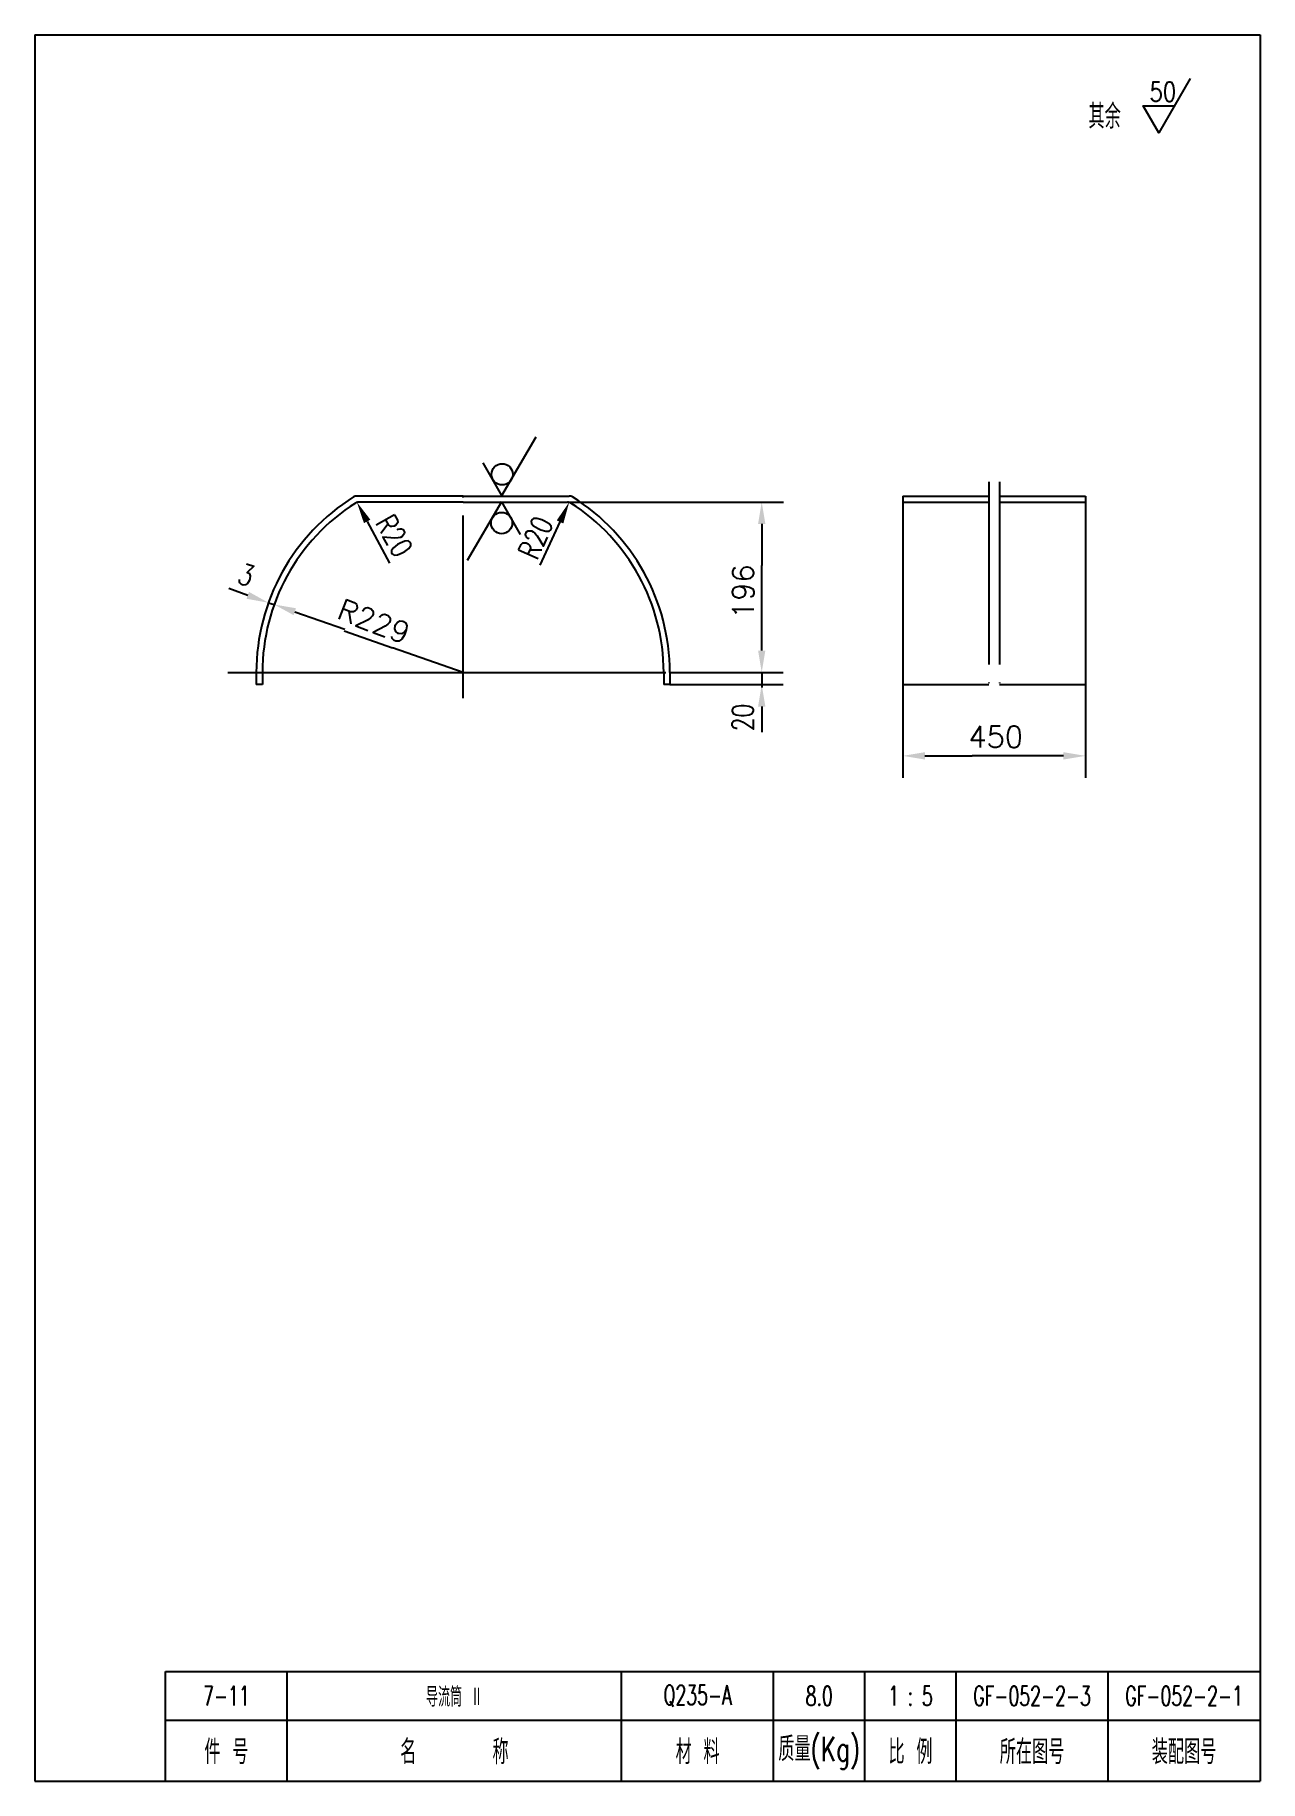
# Model space of a CAD drawing. Extents: x 1424 to 1625, y 451 to 738.
import ezdxf
from ezdxf.enums import TextEntityAlignment as Align

# ---------------------------------------------------------------- set-up
doc = ezdxf.new("R2010")
doc.units = 0
doc.linetypes.add('DASHDOT-M', pattern=[36, 30, -3, 0, -3])
doc.linetypes.add('DIVIDE-M', pattern=[39, 30, -3, 0, -3, 0, -3])
doc.layers.get('0').update_dxf_attribs({"linetype": 'CONTINUOUS'})
for name, color, linetype in [('CDR_DWG1', 4, 'CONTINUOUS'), ('CDR_DWG3', 1, 'DASHDOT-M'), ('CDR_DWG4', 3, 'DIVIDE-M')]:
    doc.layers.add(name, color=color, linetype=linetype)
doc.styles.add('HZ', font='romans', dxfattribs={"width": 0.7, "bigfont": 'hz'})

msp = doc.modelspace()

# ---------------------------------------------------------------- linework, layer by layer
for p, q in [((1423.96, 738.25), (1423.96, 451.25)), ((1625.46, 738.25), (1625.46, 451.25)), ((1500.77, 662.54), (1506.4, 672.19)), ((1500.77, 662.54), (1497.7, 667.93)), ((1500.69, 661.51), (1495.07, 651.87)), ((1500.69, 661.51), (1503.76, 656.12)), ((1511.66, 661.47), (1547.1, 661.47)), ((1478.61, 658.3), (1482.29, 651.42)), ((1510.32, 658.2), (1507.02, 651.1)), ((1543.5, 657.87), (1543.5, 651.07)), ((1543.5, 643.87), (1543.5, 651.07)), ((1458.98, 646.14), (1455.86, 647.26)), ((1462.36, 644.93), (1463.31, 644.65)), ((1466.71, 643.45), (1474.93, 640.58)), ((1543.5, 637.07), (1543.5, 643.87)), ((1474.84, 640.3), (1482.76, 637.53)), ((1494.38, 633.47), (1482.76, 637.53)), ((1494.38, 631.67), (1494.38, 635.27)), ((1494.38, 631.67), (1494.38, 635.27)), ((1494.38, 631.67), (1494.38, 635.27)), ((1494.38, 631.67), (1494.38, 635.27)), ((1494.38, 631.67), (1494.38, 635.27)), ((1494.38, 631.67), (1494.38, 635.27)), ((1494.38, 631.67), (1494.38, 635.27)), ((1455.72, 633.47), (1527.74, 633.47)), ((1492.58, 633.47), (1496.18, 633.47)), ((1492.58, 633.47), (1496.18, 633.47)), ((1492.58, 633.47), (1496.18, 633.47)), ((1492.58, 633.47), (1496.18, 633.47)), ((1492.58, 633.47), (1496.18, 633.47)), ((1492.58, 633.47), (1496.18, 633.47)), ((1492.58, 633.47), (1496.18, 633.47)), ((1528.38, 633.47), (1547.03, 633.47)), ((1528.38, 631.47), (1547.03, 631.47)), ((1543.5, 633.47), (1543.5, 631.01)), ((1566.73, 631.46), (1566.73, 616.16)), ((1596.73, 631.46), (1596.73, 616.16)), ((1543.5, 627.87), (1543.5, 623.67)), ((1570.33, 619.76), (1578.13, 619.76)), ((1585.33, 619.76), (1578.13, 619.76)), ((1593.13, 619.76), (1585.33, 619.76)), ((1445.46, 461.25), (1625.46, 461.25)), ((1423.96, 451.25), (1625.46, 451.25))]:
    msp.add_line(p, q)
msp.add_lwpolyline([(1613.97, 731.08), (1608.82, 722.15), (1606.24, 726.61), (1611.39, 726.61)])
for centre in [(1500.81, 666.03), (1500.73, 658.03)]:
    msp.add_circle(centre, 1.75)
for centre, start, end in [((1476.91, 661.47), 90, 121.9527), ((1477.2, 660.47), 90, 122.4617), ((1511.55, 660.47), 57.5383, 90), ((1511.84, 661.47), 58.0473, 90)]:
    msp.add_arc(centre, 1, start, end)
for points in [[(1478.08, 658.01), (1479.14, 658.58), (1476.91, 661.47)], [(1510.87, 657.95), (1509.78, 658.46), (1511.84, 661.47)], [(1544.1, 657.87), (1542.9, 657.87), (1543.5, 661.47)], [(1459.18, 646.71), (1458.77, 645.58), (1462.37, 644.93)], [(1466.51, 642.89), (1466.91, 644.02), (1463.31, 644.64)], [(1544.1, 637.07), (1542.9, 637.07), (1543.5, 633.47)], [(1544.1, 627.87), (1542.9, 627.87), (1543.5, 631.47)], [(1570.33, 619.16), (1570.33, 620.36), (1566.73, 619.76)], [(1593.13, 619.16), (1593.13, 620.36), (1596.73, 619.76)]]:
    msp.add_solid(points)
at = {"layer": 'CDR_DWG1'}
for p, q in [((1423.96, 738.25), (1625.46, 738.25)), ((1494.38, 662.47), (1476.91, 662.47)), ((1494.38, 661.47), (1477.2, 661.47)), ((1494.38, 662.47), (1511.84, 662.47)), ((1494.38, 661.47), (1511.55, 661.47)), ((1566.73, 662.47), (1566.73, 631.47)), ((1566.73, 662.47), (1580.87, 662.47)), ((1566.73, 661.47), (1580.87, 661.47)), ((1582.58, 662.47), (1596.73, 662.47)), ((1582.58, 661.47), (1596.73, 661.47)), ((1596.73, 662.47), (1596.73, 631.47)), ((1460.38, 633.47), (1460.38, 631.47)), ((1461.38, 631.47), (1460.38, 631.47)), ((1461.38, 633.47), (1461.38, 631.47)), ((1527.38, 633.47), (1527.38, 631.47)), ((1528.38, 631.47), (1527.38, 631.47)), ((1528.38, 633.47), (1528.38, 631.47)), ((1566.73, 631.47), (1580.87, 631.47)), ((1582.58, 631.47), (1596.73, 631.47)), ((1445.46, 469.25), (1625.46, 469.25)), ((1445.46, 451.25), (1445.46, 469.25)), ((1465.46, 451.25), (1465.46, 469.25)), ((1520.46, 451.25), (1520.46, 469.25)), ((1545.46, 451.25), (1545.46, 469.25)), ((1560.46, 451.25), (1560.46, 469.25)), ((1575.46, 451.25), (1575.46, 469.25)), ((1600.46, 451.25), (1600.46, 469.25))]:
    msp.add_line(p, q, dxfattribs=at)
for radius, start, end in [(34, 121.9527, 180), (33, 122.4617, 180), (33, 0, 57.5383), (34, 0, 58.0473)]:
    msp.add_arc((1494.38, 633.47), radius, start, end, dxfattribs=at)
at = {"layer": 'CDR_DWG3', "linetype": 'DASHDOT-M'}
msp.add_line((1494.38, 629.24), (1494.38, 664.24), dxfattribs=at)
at = {"layer": 'CDR_DWG4', "linetype": 'DIVIDE-M'}
for p, q in [((1580.87, 664.8), (1580.87, 628.88)), ((1582.58, 664.8), (1582.58, 628.88))]:
    msp.add_line(p, q, dxfattribs=at)

# ---------------------------------------------------------------- texts
at = {"style": 'HZ'}
for s, height, width, p in [('50', 3.2, 0.8, (1607.26, 727.31)), ('其余', 4, 0.7, (1597.24, 722.86))]:
    msp.add_text(s, height=height, dxfattribs=dict(at, width=width)).set_placement(p)
at = {"style": 'HZ', "width": 0.75}
for s, rotation, p in [('R20', 299.5559, (1479.85, 658.05)), ('R20', 66.1194, (1506.53, 651.77)), ('3', 340.1778, (1457.07, 648.23)), ('20', 90, (1542.12, 623.82))]:
    msp.add_text(s, height=3.5, rotation=rotation, dxfattribs=at).set_placement(p)
at = {"style": 'HZ'}
for s, rotation, p in [('196', 90, (1542.18, 646.74)), ('R229', 339, (1479.08, 640.24))]:
    msp.add_text(s, height=3.5, rotation=rotation, dxfattribs=at).set_placement(p, align=Align.CENTER)
msp.add_text('450', height=3.5, dxfattribs=at).set_placement((1581.98, 621.15), align=Align.CENTER)
for s, height, width, p in [('7-11', 3.2, 0.65, (1455.46, 465.25)), ('导流筒 Ⅱ', 3.2, 0.65, (1492.96, 465.25)), ('Q235-A', 3.2, 0.65, (1532.96, 465.25)), ('8.0', 3.2, 0.65, (1552.96, 465.25)), ('1 : 5', 3.2, 0.65, (1567.96, 465.25)), ('GF-052-2-3', 3.2, 0.65, (1587.96, 465.25)), ('GF-052-2-1', 3.2, 0.65, (1612.96, 465.25)), ('质量(Kg)', 4, 0.7, (1552.96, 456.25)), ('件 号', 4, 0.7, (1455.46, 456.25)), ('名      称', 4, 0.7, (1492.96, 456.25)), ('材 料', 4, 0.7, (1532.96, 456.25)), ('比 例', 4, 0.7, (1567.96, 456.25)), ('所在图号', 4, 0.7, (1587.96, 456.25)), ('装配图号', 4, 0.7, (1612.96, 456.25))]:
    msp.add_text(s, height=height, dxfattribs=dict(at, width=width)).set_placement(p, align=Align.MIDDLE)

doc.saveas('drawing.dxf')
